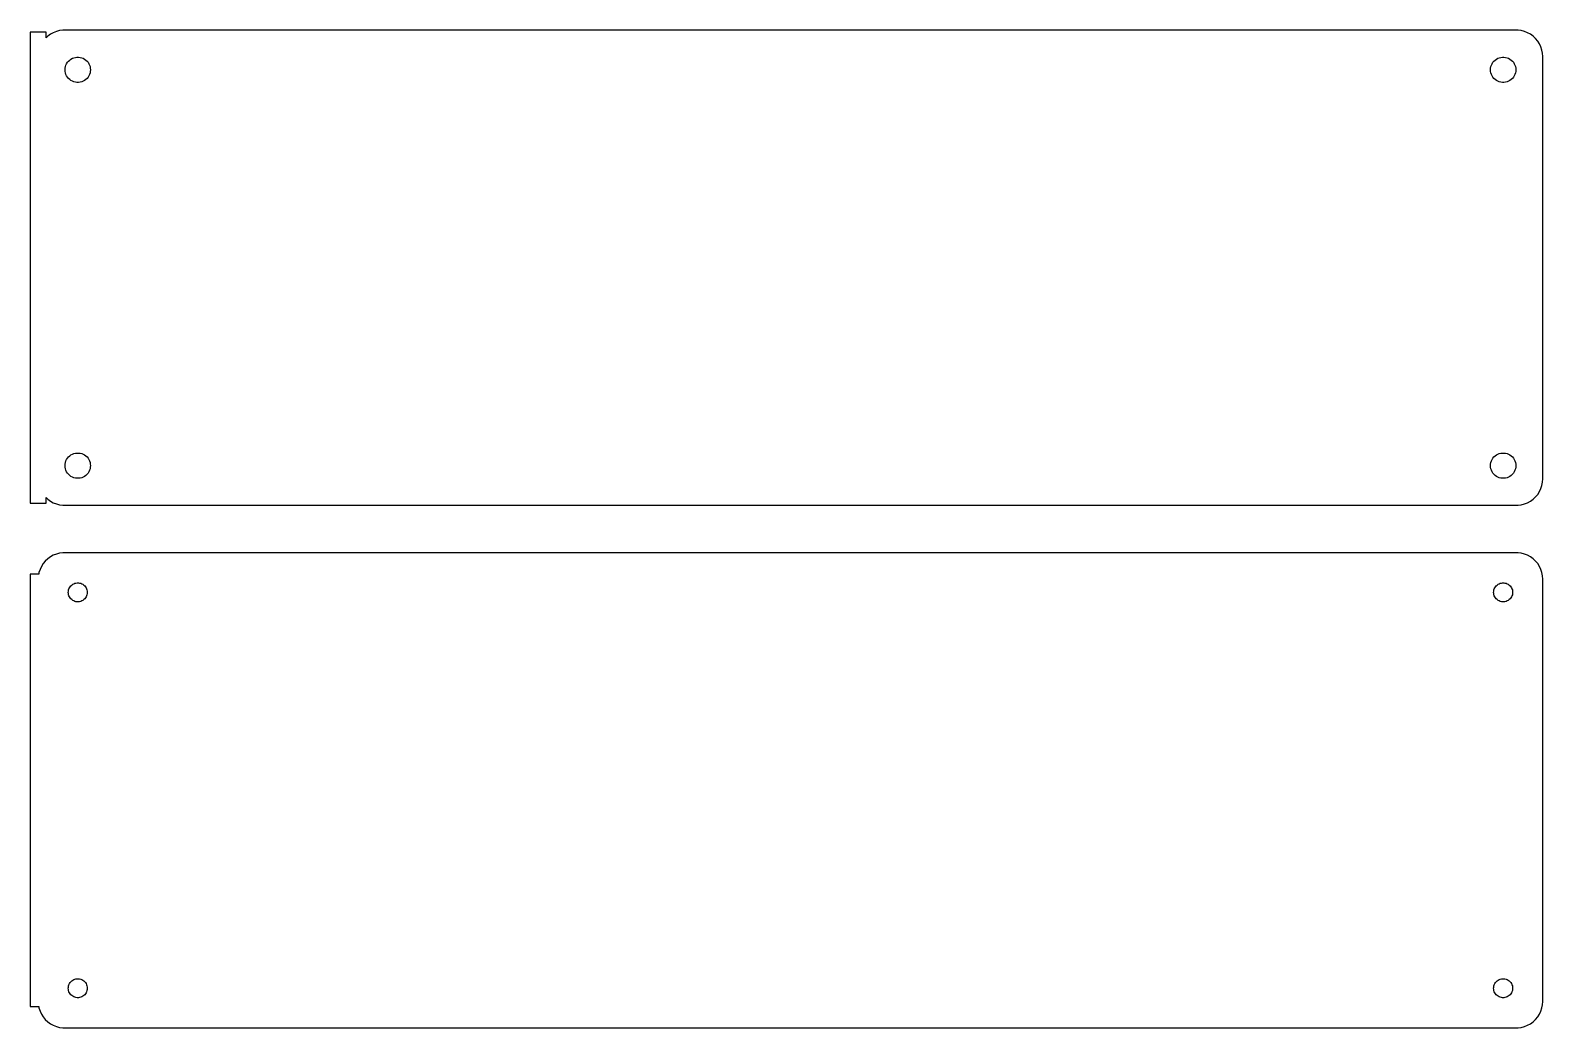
# Model space of a CAD drawing. Header units: metres. Extents: x -144 to 142, y 54 to 243.
import ezdxf

# ---------------------------------------------------------------- set-up
doc = ezdxf.new("R2010")
doc.units = ezdxf.units.M

msp = doc.modelspace()

# ---------------------------------------------------------------- linework, layer by layer
for p, q in [((-141, 242.615), (-144, 242.615)), ((-144, 242.615), (-144, 153.385)), ((-141, 241.559), (-141, 242.615)), ((-140.687, 241.853), (-141, 241.559)), ((-140.179, 242.222), (-140.687, 241.853)), ((-139.629, 242.524), (-140.179, 242.222)), ((-139.045, 242.755), (-139.629, 242.524)), ((-138.437, 242.911), (-139.045, 242.755)), ((-137.814, 242.99), (-138.437, 242.911)), ((137.814, 242.99), (-137.814, 242.99)), ((138.437, 242.911), (137.814, 242.99)), ((139.045, 242.755), (138.437, 242.911)), ((139.629, 242.524), (139.045, 242.755)), ((140.179, 242.222), (139.629, 242.524)), ((140.687, 241.853), (140.179, 242.222)), ((141.145, 241.423), (140.687, 241.853)), ((141.545, 240.939), (141.145, 241.423)), ((141.882, 240.409), (141.545, 240.939)), ((-135.742, 237.783), (-135.45, 237.857)), ((-135.45, 237.857), (-135.151, 237.895)), ((-135.151, 237.895), (-134.849, 237.895)), ((-134.849, 237.895), (-134.55, 237.857)), ((-134.55, 237.857), (-134.258, 237.783)), ((134.258, 237.783), (134.55, 237.857)), ((134.55, 237.857), (134.849, 237.895)), ((134.849, 237.895), (135.151, 237.895)), ((135.151, 237.895), (135.45, 237.857)), ((135.45, 237.857), (135.742, 237.783)), ((142.149, 239.841), (141.882, 240.409)), ((142.343, 239.243), (142.149, 239.841)), ((142.461, 238.627), (142.343, 239.243)), ((142.5, 238), (142.461, 238.627)), ((142.5, 158), (142.5, 238)), ((-137.4, 235.5), (-137.381, 235.801)), ((-137.381, 235.199), (-137.4, 235.5)), ((-137.381, 235.801), (-137.325, 236.097)), ((-137.325, 234.903), (-137.381, 235.199)), ((-137.325, 236.097), (-137.231, 236.383)), ((-137.231, 236.383), (-137.103, 236.656)), ((-137.103, 236.656), (-136.942, 236.911)), ((-136.942, 236.911), (-136.75, 237.143)), ((-136.75, 237.143), (-136.53, 237.349)), ((-136.53, 237.349), (-136.286, 237.526)), ((-136.286, 237.526), (-136.022, 237.672)), ((-136.022, 237.672), (-135.742, 237.783)), ((-134.258, 237.783), (-133.978, 237.672)), ((-133.978, 237.672), (-133.714, 237.526)), ((-133.714, 237.526), (-133.47, 237.349)), ((-133.47, 237.349), (-133.25, 237.143)), ((-133.25, 237.143), (-133.058, 236.911)), ((-133.058, 236.911), (-132.897, 236.656)), ((-132.897, 236.656), (-132.769, 236.383)), ((-132.769, 236.383), (-132.675, 236.097)), ((-132.675, 236.097), (-132.619, 235.801)), ((-132.619, 235.199), (-132.675, 234.903)), ((-132.619, 235.801), (-132.6, 235.5)), ((-132.6, 235.5), (-132.619, 235.199)), ((132.6, 235.5), (132.619, 235.801)), ((132.619, 235.199), (132.6, 235.5)), ((132.619, 235.801), (132.675, 236.097)), ((132.675, 234.903), (132.619, 235.199)), ((132.675, 236.097), (132.769, 236.383)), ((132.769, 236.383), (132.897, 236.656)), ((132.897, 236.656), (133.058, 236.911)), ((133.058, 236.911), (133.25, 237.143)), ((133.25, 237.143), (133.47, 237.349)), ((133.47, 237.349), (133.714, 237.526)), ((133.714, 237.526), (133.978, 237.672)), ((133.978, 237.672), (134.258, 237.783)), ((135.742, 237.783), (136.022, 237.672)), ((136.022, 237.672), (136.286, 237.526)), ((136.286, 237.526), (136.53, 237.349)), ((136.53, 237.349), (136.75, 237.143)), ((136.75, 237.143), (136.942, 236.911)), ((136.942, 236.911), (137.103, 236.656)), ((137.103, 236.656), (137.231, 236.383)), ((137.231, 236.383), (137.325, 236.097)), ((137.325, 236.097), (137.381, 235.801)), ((137.381, 235.199), (137.325, 234.903)), ((137.381, 235.801), (137.4, 235.5)), ((137.4, 235.5), (137.381, 235.199)), ((-137.231, 234.617), (-137.325, 234.903)), ((-137.103, 234.344), (-137.231, 234.617)), ((-136.942, 234.089), (-137.103, 234.344)), ((-136.75, 233.857), (-136.942, 234.089)), ((-136.53, 233.651), (-136.75, 233.857)), ((-136.286, 233.474), (-136.53, 233.651)), ((-136.022, 233.328), (-136.286, 233.474)), ((-135.742, 233.217), (-136.022, 233.328)), ((-135.45, 233.143), (-135.742, 233.217)), ((-135.151, 233.105), (-135.45, 233.143)), ((-134.849, 233.105), (-135.151, 233.105)), ((-134.55, 233.143), (-134.849, 233.105)), ((-134.258, 233.217), (-134.55, 233.143)), ((-133.978, 233.328), (-134.258, 233.217)), ((-133.714, 233.474), (-133.978, 233.328)), ((-133.47, 233.651), (-133.714, 233.474)), ((-133.25, 233.857), (-133.47, 233.651)), ((-133.058, 234.089), (-133.25, 233.857)), ((-132.897, 234.344), (-133.058, 234.089)), ((-132.769, 234.617), (-132.897, 234.344)), ((-132.675, 234.903), (-132.769, 234.617)), ((132.769, 234.617), (132.675, 234.903)), ((132.897, 234.344), (132.769, 234.617)), ((133.058, 234.089), (132.897, 234.344)), ((133.25, 233.857), (133.058, 234.089)), ((133.47, 233.651), (133.25, 233.857)), ((133.714, 233.474), (133.47, 233.651)), ((133.978, 233.328), (133.714, 233.474)), ((134.258, 233.217), (133.978, 233.328)), ((134.55, 233.143), (134.258, 233.217)), ((134.849, 233.105), (134.55, 233.143)), ((135.151, 233.105), (134.849, 233.105)), ((135.45, 233.143), (135.151, 233.105)), ((135.742, 233.217), (135.45, 233.143)), ((136.022, 233.328), (135.742, 233.217)), ((136.286, 233.474), (136.022, 233.328)), ((136.53, 233.651), (136.286, 233.474)), ((136.75, 233.857), (136.53, 233.651)), ((136.942, 234.089), (136.75, 233.857)), ((137.103, 234.344), (136.942, 234.089)), ((137.231, 234.617), (137.103, 234.344)), ((137.325, 234.903), (137.231, 234.617)), ((-137.4, 160.5), (-137.381, 160.801)), ((-137.381, 160.199), (-137.4, 160.5)), ((-137.381, 160.801), (-137.325, 161.097)), ((-137.325, 161.097), (-137.231, 161.383)), ((-137.231, 161.383), (-137.103, 161.656)), ((-137.103, 161.656), (-136.942, 161.911)), ((-136.942, 161.911), (-136.75, 162.143)), ((-136.75, 162.143), (-136.53, 162.349)), ((-136.53, 162.349), (-136.286, 162.526)), ((-136.286, 162.526), (-136.022, 162.672)), ((-136.022, 162.672), (-135.742, 162.783)), ((-135.742, 162.783), (-135.45, 162.857)), ((-135.45, 162.857), (-135.151, 162.895)), ((-135.151, 162.895), (-134.849, 162.895)), ((-134.849, 162.895), (-134.55, 162.857)), ((-134.55, 162.857), (-134.258, 162.783)), ((-134.258, 162.783), (-133.978, 162.672)), ((-133.978, 162.672), (-133.714, 162.526)), ((-133.714, 162.526), (-133.47, 162.349)), ((-133.47, 162.349), (-133.25, 162.143)), ((-133.25, 162.143), (-133.058, 161.911)), ((-133.058, 161.911), (-132.897, 161.656)), ((-132.897, 161.656), (-132.769, 161.383)), ((-132.769, 161.383), (-132.675, 161.097)), ((-132.675, 161.097), (-132.619, 160.801)), ((-132.619, 160.801), (-132.6, 160.5)), ((-132.6, 160.5), (-132.619, 160.199)), ((132.6, 160.5), (132.619, 160.801)), ((132.619, 160.199), (132.6, 160.5)), ((132.619, 160.801), (132.675, 161.097)), ((132.675, 161.097), (132.769, 161.383)), ((132.769, 161.383), (132.897, 161.656)), ((132.897, 161.656), (133.058, 161.911)), ((133.058, 161.911), (133.25, 162.143)), ((133.25, 162.143), (133.47, 162.349)), ((133.47, 162.349), (133.714, 162.526)), ((133.714, 162.526), (133.978, 162.672)), ((133.978, 162.672), (134.258, 162.783)), ((134.258, 162.783), (134.55, 162.857)), ((134.55, 162.857), (134.849, 162.895)), ((134.849, 162.895), (135.151, 162.895)), ((135.151, 162.895), (135.45, 162.857)), ((135.45, 162.857), (135.742, 162.783)), ((135.742, 162.783), (136.022, 162.672)), ((136.022, 162.672), (136.286, 162.526)), ((136.286, 162.526), (136.53, 162.349)), ((136.53, 162.349), (136.75, 162.143)), ((136.75, 162.143), (136.942, 161.911)), ((136.942, 161.911), (137.103, 161.656)), ((137.103, 161.656), (137.231, 161.383)), ((137.231, 161.383), (137.325, 161.097)), ((137.325, 161.097), (137.381, 160.801)), ((137.381, 160.801), (137.4, 160.5)), ((137.4, 160.5), (137.381, 160.199)), ((-137.325, 159.903), (-137.381, 160.199)), ((-137.231, 159.617), (-137.325, 159.903)), ((-137.103, 159.344), (-137.231, 159.617)), ((-136.942, 159.089), (-137.103, 159.344)), ((-136.75, 158.857), (-136.942, 159.089)), ((-136.53, 158.651), (-136.75, 158.857)), ((-136.286, 158.474), (-136.53, 158.651)), ((-136.022, 158.328), (-136.286, 158.474)), ((-135.742, 158.217), (-136.022, 158.328)), ((-135.45, 158.143), (-135.742, 158.217)), ((-135.151, 158.105), (-135.45, 158.143)), ((-134.849, 158.105), (-135.151, 158.105)), ((-134.55, 158.143), (-134.849, 158.105)), ((-134.258, 158.217), (-134.55, 158.143)), ((-133.978, 158.328), (-134.258, 158.217)), ((-133.714, 158.474), (-133.978, 158.328)), ((-133.47, 158.651), (-133.714, 158.474)), ((-133.25, 158.857), (-133.47, 158.651)), ((-133.058, 159.089), (-133.25, 158.857)), ((-132.897, 159.344), (-133.058, 159.089)), ((-132.769, 159.617), (-132.897, 159.344)), ((-132.675, 159.903), (-132.769, 159.617)), ((-132.619, 160.199), (-132.675, 159.903)), ((132.675, 159.903), (132.619, 160.199)), ((132.769, 159.617), (132.675, 159.903)), ((132.897, 159.344), (132.769, 159.617)), ((133.058, 159.089), (132.897, 159.344)), ((133.25, 158.857), (133.058, 159.089)), ((133.47, 158.651), (133.25, 158.857)), ((133.714, 158.474), (133.47, 158.651)), ((133.978, 158.328), (133.714, 158.474)), ((134.258, 158.217), (133.978, 158.328)), ((134.55, 158.143), (134.258, 158.217)), ((134.849, 158.105), (134.55, 158.143)), ((135.151, 158.105), (134.849, 158.105)), ((135.45, 158.143), (135.151, 158.105)), ((135.742, 158.217), (135.45, 158.143)), ((136.022, 158.328), (135.742, 158.217)), ((136.286, 158.474), (136.022, 158.328)), ((136.53, 158.651), (136.286, 158.474)), ((136.75, 158.857), (136.53, 158.651)), ((136.942, 159.089), (136.75, 158.857)), ((137.103, 159.344), (136.942, 159.089)), ((137.231, 159.617), (137.103, 159.344)), ((137.325, 159.903), (137.231, 159.617)), ((137.381, 160.199), (137.325, 159.903)), ((142.461, 157.373), (142.5, 158)), ((141.145, 154.577), (141.545, 155.061)), ((141.545, 155.061), (141.882, 155.591)), ((141.882, 155.591), (142.149, 156.159)), ((142.149, 156.159), (142.343, 156.757)), ((142.343, 156.757), (142.461, 157.373)), ((-144, 153.385), (-141, 153.385)), ((-141, 153.385), (-141, 154.441)), ((-141, 154.441), (-140.687, 154.147)), ((-140.687, 154.147), (-140.179, 153.778)), ((-140.179, 153.778), (-139.629, 153.476)), ((-139.629, 153.476), (-139.045, 153.245)), ((-139.045, 153.245), (-138.437, 153.089)), ((-138.437, 153.089), (-137.814, 153.01)), ((-137.814, 153.01), (137.814, 153.01)), ((137.814, 153.01), (138.437, 153.089)), ((138.437, 153.089), (139.045, 153.245)), ((139.045, 153.245), (139.629, 153.476)), ((139.629, 153.476), (140.179, 153.778)), ((140.179, 153.778), (140.687, 154.147)), ((140.687, 154.147), (141.145, 154.577)), ((-139.629, 143.524), (-140.179, 143.222)), ((-139.045, 143.755), (-139.629, 143.524)), ((-138.437, 143.911), (-139.045, 143.755)), ((-137.814, 143.99), (-138.437, 143.911)), ((137.814, 143.99), (-137.814, 143.99)), ((138.437, 143.911), (137.814, 143.99)), ((139.045, 143.755), (138.437, 143.911)), ((139.629, 143.524), (139.045, 143.755)), ((140.179, 143.222), (139.629, 143.524)), ((-142.149, 140.841), (-142.343, 140.243)), ((-141.882, 141.409), (-142.149, 140.841)), ((-141.545, 141.939), (-141.882, 141.409)), ((-141.145, 142.423), (-141.545, 141.939)), ((-140.687, 142.853), (-141.145, 142.423)), ((-140.179, 143.222), (-140.687, 142.853)), ((140.687, 142.853), (140.179, 143.222)), ((141.145, 142.423), (140.687, 142.853)), ((141.545, 141.939), (141.145, 142.423)), ((141.882, 141.409), (141.545, 141.939)), ((142.149, 140.841), (141.882, 141.409)), ((142.343, 140.243), (142.149, 140.841)), ((-142.4, 139.944), (-144, 139.944)), ((-144, 139.944), (-144, 58.0558)), ((-142.343, 140.243), (-142.4, 139.944)), ((-136.577, 137.367), (-136.456, 137.558)), ((-136.456, 137.558), (-136.312, 137.732)), ((-136.312, 137.732), (-136.147, 137.887)), ((-136.147, 137.887), (-135.964, 138.02)), ((-135.964, 138.02), (-135.766, 138.129)), ((-135.766, 138.129), (-135.556, 138.212)), ((-135.556, 138.212), (-135.337, 138.268)), ((-135.337, 138.268), (-135.113, 138.296)), ((-135.113, 138.296), (-134.887, 138.296)), ((-134.887, 138.296), (-134.663, 138.268)), ((-134.663, 138.268), (-134.444, 138.212)), ((-134.444, 138.212), (-134.234, 138.129)), ((-134.234, 138.129), (-134.036, 138.02)), ((-134.036, 138.02), (-133.853, 137.887)), ((-133.853, 137.887), (-133.688, 137.732)), ((-133.688, 137.732), (-133.544, 137.558)), ((-133.544, 137.558), (-133.423, 137.367)), ((133.423, 137.367), (133.544, 137.558)), ((133.544, 137.558), (133.688, 137.732)), ((133.688, 137.732), (133.853, 137.887)), ((133.853, 137.887), (134.036, 138.02)), ((134.036, 138.02), (134.234, 138.129)), ((134.234, 138.129), (134.444, 138.212)), ((134.444, 138.212), (134.663, 138.268)), ((134.663, 138.268), (134.887, 138.296)), ((134.887, 138.296), (135.113, 138.296)), ((135.113, 138.296), (135.337, 138.268)), ((135.337, 138.268), (135.556, 138.212)), ((135.556, 138.212), (135.766, 138.129)), ((135.766, 138.129), (135.964, 138.02)), ((135.964, 138.02), (136.147, 137.887)), ((136.147, 137.887), (136.312, 137.732)), ((136.312, 137.732), (136.456, 137.558)), ((136.456, 137.558), (136.577, 137.367)), ((142.461, 139.627), (142.343, 140.243)), ((142.5, 139), (142.461, 139.627)), ((142.5, 59), (142.5, 139)), ((-136.8, 136.5), (-136.786, 136.726)), ((-136.786, 136.274), (-136.8, 136.5)), ((-136.786, 136.726), (-136.743, 136.948)), ((-136.743, 136.052), (-136.786, 136.274)), ((-136.743, 136.948), (-136.674, 137.163)), ((-136.674, 135.837), (-136.743, 136.052)), ((-136.674, 137.163), (-136.577, 137.367)), ((-136.577, 135.633), (-136.674, 135.837)), ((-136.456, 135.442), (-136.577, 135.633)), ((-136.312, 135.268), (-136.456, 135.442)), ((-136.147, 135.113), (-136.312, 135.268)), ((-135.964, 134.98), (-136.147, 135.113)), ((-135.766, 134.871), (-135.964, 134.98)), ((-135.556, 134.788), (-135.766, 134.871)), ((-135.337, 134.732), (-135.556, 134.788)), ((-135.113, 134.704), (-135.337, 134.732)), ((-134.887, 134.704), (-135.113, 134.704)), ((-134.663, 134.732), (-134.887, 134.704)), ((-134.444, 134.788), (-134.663, 134.732)), ((-134.234, 134.871), (-134.444, 134.788)), ((-134.036, 134.98), (-134.234, 134.871)), ((-133.853, 135.113), (-134.036, 134.98)), ((-133.688, 135.268), (-133.853, 135.113)), ((-133.544, 135.442), (-133.688, 135.268)), ((-133.423, 135.633), (-133.544, 135.442)), ((-133.423, 137.367), (-133.326, 137.163)), ((-133.326, 135.837), (-133.423, 135.633)), ((-133.326, 137.163), (-133.257, 136.948)), ((-133.257, 136.052), (-133.326, 135.837)), ((-133.257, 136.948), (-133.214, 136.726)), ((-133.214, 136.274), (-133.257, 136.052)), ((-133.214, 136.726), (-133.2, 136.5)), ((-133.2, 136.5), (-133.214, 136.274)), ((133.2, 136.5), (133.214, 136.726)), ((133.214, 136.274), (133.2, 136.5)), ((133.214, 136.726), (133.257, 136.948)), ((133.257, 136.052), (133.214, 136.274)), ((133.257, 136.948), (133.326, 137.163)), ((133.326, 135.837), (133.257, 136.052)), ((133.326, 137.163), (133.423, 137.367)), ((133.423, 135.633), (133.326, 135.837)), ((133.544, 135.442), (133.423, 135.633)), ((133.688, 135.268), (133.544, 135.442)), ((133.853, 135.113), (133.688, 135.268)), ((134.036, 134.98), (133.853, 135.113)), ((134.234, 134.871), (134.036, 134.98)), ((134.444, 134.788), (134.234, 134.871)), ((134.663, 134.732), (134.444, 134.788)), ((134.887, 134.704), (134.663, 134.732)), ((135.113, 134.704), (134.887, 134.704)), ((135.337, 134.732), (135.113, 134.704)), ((135.556, 134.788), (135.337, 134.732)), ((135.766, 134.871), (135.556, 134.788)), ((135.964, 134.98), (135.766, 134.871)), ((136.147, 135.113), (135.964, 134.98)), ((136.312, 135.268), (136.147, 135.113)), ((136.456, 135.442), (136.312, 135.268)), ((136.577, 135.633), (136.456, 135.442)), ((136.577, 137.367), (136.674, 137.163)), ((136.674, 135.837), (136.577, 135.633)), ((136.674, 137.163), (136.743, 136.948)), ((136.743, 136.052), (136.674, 135.837)), ((136.743, 136.948), (136.786, 136.726)), ((136.786, 136.274), (136.743, 136.052)), ((136.786, 136.726), (136.8, 136.5)), ((136.8, 136.5), (136.786, 136.274)), ((-135.964, 63.0198), (-135.766, 63.1287)), ((-135.766, 63.1287), (-135.556, 63.2119)), ((-135.556, 63.2119), (-135.337, 63.2681)), ((-135.337, 63.2681), (-135.113, 63.2964)), ((-135.113, 63.2964), (-134.887, 63.2964)), ((-134.887, 63.2964), (-134.663, 63.2681)), ((-134.663, 63.2681), (-134.444, 63.2119)), ((-134.444, 63.2119), (-134.234, 63.1287)), ((-134.234, 63.1287), (-134.036, 63.0198)), ((134.036, 63.0198), (134.234, 63.1287)), ((134.234, 63.1287), (134.444, 63.2119)), ((134.444, 63.2119), (134.663, 63.2681)), ((134.663, 63.2681), (134.887, 63.2964)), ((134.887, 63.2964), (135.113, 63.2964)), ((135.113, 63.2964), (135.337, 63.2681)), ((135.337, 63.2681), (135.556, 63.2119)), ((135.556, 63.2119), (135.766, 63.1287)), ((135.766, 63.1287), (135.964, 63.0198)), ((-136.8, 61.5), (-136.786, 61.7256)), ((-136.786, 61.2744), (-136.8, 61.5)), ((-136.786, 61.7256), (-136.743, 61.9476)), ((-136.743, 61.0524), (-136.786, 61.2744)), ((-136.743, 61.9476), (-136.674, 62.1626)), ((-136.674, 60.8374), (-136.743, 61.0524)), ((-136.674, 62.1626), (-136.577, 62.3672)), ((-136.577, 60.6328), (-136.674, 60.8374)), ((-136.577, 62.3672), (-136.456, 62.558)), ((-136.456, 60.442), (-136.577, 60.6328)), ((-136.456, 62.558), (-136.312, 62.7322)), ((-136.312, 60.2678), (-136.456, 60.442)), ((-136.312, 62.7322), (-136.147, 62.8869)), ((-136.147, 60.1131), (-136.312, 60.2678)), ((-136.147, 62.8869), (-135.964, 63.0198)), ((-134.036, 63.0198), (-133.853, 62.8869)), ((-133.853, 62.8869), (-133.688, 62.7322)), ((-133.688, 60.2678), (-133.853, 60.1131)), ((-133.688, 62.7322), (-133.544, 62.558)), ((-133.544, 60.442), (-133.688, 60.2678)), ((-133.544, 62.558), (-133.423, 62.3672)), ((-133.423, 60.6328), (-133.544, 60.442)), ((-133.423, 62.3672), (-133.326, 62.1626)), ((-133.326, 60.8374), (-133.423, 60.6328)), ((-133.326, 62.1626), (-133.257, 61.9476)), ((-133.257, 61.0524), (-133.326, 60.8374)), ((-133.257, 61.9476), (-133.214, 61.7256)), ((-133.214, 61.2744), (-133.257, 61.0524)), ((-133.214, 61.7256), (-133.2, 61.5)), ((-133.2, 61.5), (-133.214, 61.2744)), ((133.2, 61.5), (133.214, 61.7256)), ((133.214, 61.2744), (133.2, 61.5)), ((133.214, 61.7256), (133.257, 61.9476)), ((133.257, 61.0524), (133.214, 61.2744)), ((133.257, 61.9476), (133.326, 62.1626)), ((133.326, 60.8374), (133.257, 61.0524)), ((133.326, 62.1626), (133.423, 62.3672)), ((133.423, 60.6328), (133.326, 60.8374)), ((133.423, 62.3672), (133.544, 62.558)), ((133.544, 60.442), (133.423, 60.6328)), ((133.544, 62.558), (133.688, 62.7322)), ((133.688, 60.2678), (133.544, 60.442)), ((133.688, 62.7322), (133.853, 62.8869)), ((133.853, 60.1131), (133.688, 60.2678)), ((133.853, 62.8869), (134.036, 63.0198)), ((135.964, 63.0198), (136.147, 62.8869)), ((136.147, 62.8869), (136.312, 62.7322)), ((136.312, 60.2678), (136.147, 60.1131)), ((136.312, 62.7322), (136.456, 62.558)), ((136.456, 60.442), (136.312, 60.2678)), ((136.456, 62.558), (136.577, 62.3672)), ((136.577, 60.6328), (136.456, 60.442)), ((136.577, 62.3672), (136.674, 62.1626)), ((136.674, 60.8374), (136.577, 60.6328)), ((136.674, 62.1626), (136.743, 61.9476)), ((136.743, 61.0524), (136.674, 60.8374)), ((136.743, 61.9476), (136.786, 61.7256)), ((136.786, 61.2744), (136.743, 61.0524)), ((136.786, 61.7256), (136.8, 61.5)), ((136.8, 61.5), (136.786, 61.2744)), ((-144, 58.0558), (-142.4, 58.0558)), ((-142.4, 58.0558), (-142.343, 57.7566)), ((-142.343, 57.7566), (-142.149, 57.1594)), ((-135.964, 59.9802), (-136.147, 60.1131)), ((-135.766, 59.8713), (-135.964, 59.9802)), ((-135.556, 59.7881), (-135.766, 59.8713)), ((-135.337, 59.7319), (-135.556, 59.7881)), ((-135.113, 59.7036), (-135.337, 59.7319)), ((-134.887, 59.7036), (-135.113, 59.7036)), ((-134.663, 59.7319), (-134.887, 59.7036)), ((-134.444, 59.7881), (-134.663, 59.7319)), ((-134.234, 59.8713), (-134.444, 59.7881)), ((-134.036, 59.9802), (-134.234, 59.8713)), ((-133.853, 60.1131), (-134.036, 59.9802)), ((134.036, 59.9802), (133.853, 60.1131)), ((134.234, 59.8713), (134.036, 59.9802)), ((134.444, 59.7881), (134.234, 59.8713)), ((134.663, 59.7319), (134.444, 59.7881)), ((134.887, 59.7036), (134.663, 59.7319)), ((135.113, 59.7036), (134.887, 59.7036)), ((135.337, 59.7319), (135.113, 59.7036)), ((135.556, 59.7881), (135.337, 59.7319)), ((135.766, 59.8713), (135.556, 59.7881)), ((135.964, 59.9802), (135.766, 59.8713)), ((136.147, 60.1131), (135.964, 59.9802)), ((142.149, 57.1594), (142.343, 57.7566)), ((142.343, 57.7566), (142.461, 58.3733)), ((142.461, 58.3733), (142.5, 59)), ((-142.149, 57.1594), (-141.882, 56.5912)), ((-141.882, 56.5912), (-141.545, 56.0611)), ((-141.545, 56.0611), (-141.145, 55.5773)), ((-141.145, 55.5773), (-140.687, 55.1474)), ((-140.687, 55.1474), (-140.179, 54.7784)), ((-140.179, 54.7784), (-139.629, 54.4759)), ((-139.629, 54.4759), (-139.045, 54.2447)), ((139.045, 54.2447), (139.629, 54.4759)), ((139.629, 54.4759), (140.179, 54.7784)), ((140.179, 54.7784), (140.687, 55.1474)), ((140.687, 55.1474), (141.145, 55.5773)), ((141.145, 55.5773), (141.545, 56.0611)), ((141.545, 56.0611), (141.882, 56.5912)), ((141.882, 56.5912), (142.149, 57.1594)), ((-139.045, 54.2447), (-138.437, 54.0886)), ((-138.437, 54.0886), (-137.814, 54.0099)), ((-137.814, 54.0099), (137.814, 54.0099)), ((137.814, 54.0099), (138.437, 54.0886)), ((138.437, 54.0886), (139.045, 54.2447))]:
    msp.add_line(p, q)

doc.saveas('drawing.dxf')
